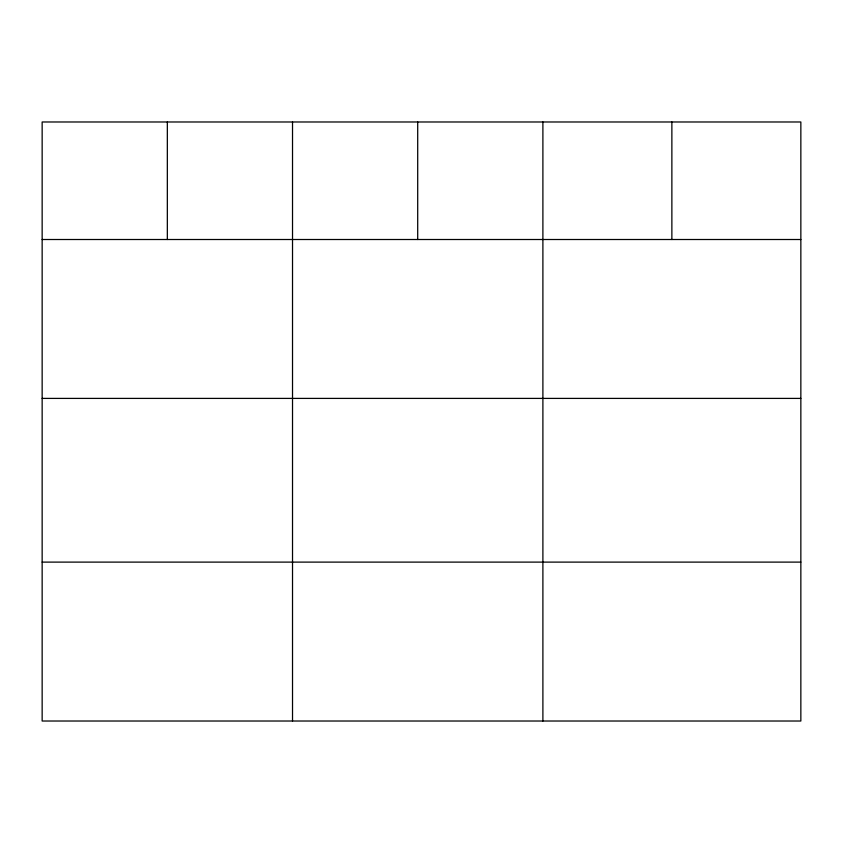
<?xml version="1.0" encoding="UTF-8"?>
<svg xmlns="http://www.w3.org/2000/svg" width="843" height="843" viewBox="0 0 843 843"><rect width="100%" height="100%" fill="white"/><g stroke="black" fill="none" stroke-linecap="round" stroke-linejoin="round"><path stroke-width="1.26" d="M800.85 239.507L800.85 721.018L42.15 721.018L42.15 121.982L800.85 121.982L800.85 239.507L42.15 239.507M42.15 398.402L800.85 398.402M42.15 562.112L800.85 562.112M671.871 121.982L671.871 239.507M542.892 121.982L542.892 721.018M417.706 121.982L417.706 239.507M292.521 121.982L292.521 721.018M167.335 121.982L167.335 239.507"/></g></svg>
